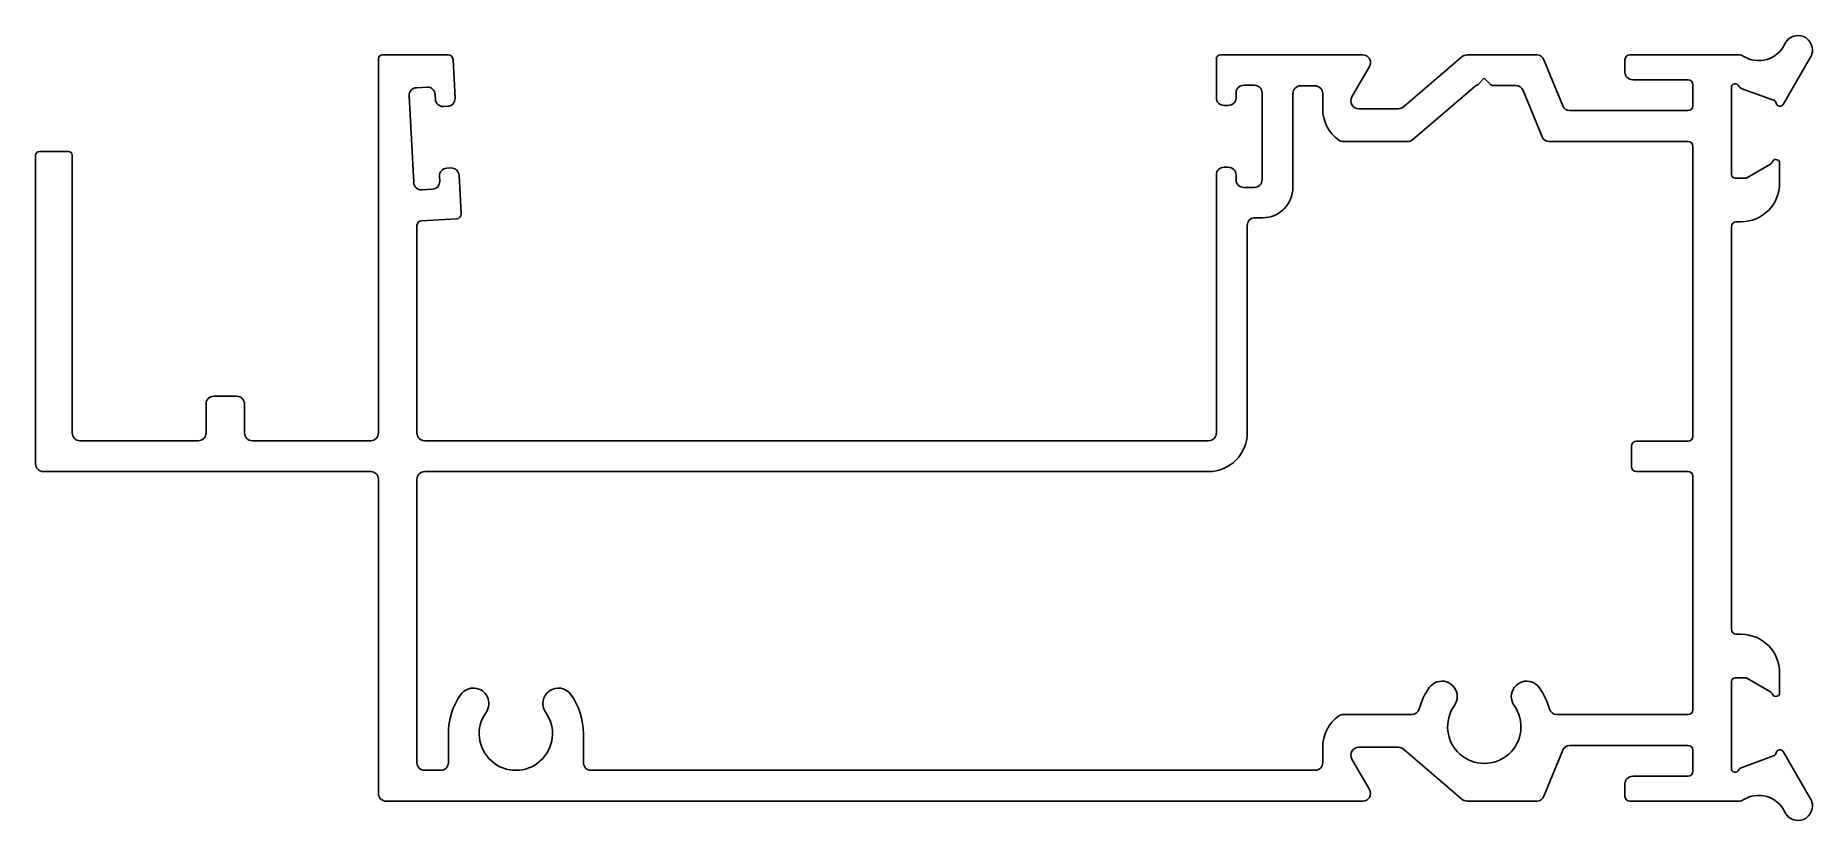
# Model space of a CAD drawing. Header units: inches. Extents: x -45.1 to 47, y -0.9 to 39.8.
import ezdxf

# ---------------------------------------------------------------- set-up
doc = ezdxf.new("R2010")
doc.units = ezdxf.units.IN
doc.header["$MEASUREMENT"] = 0
doc.layers.add('BEAD', color=152, linetype='Continuous')

msp = doc.modelspace()

# ---------------------------------------------------------------- linework, layer by layer
at = {"layer": 'BEAD', "color": 7}
for p, q in [((-23.723, 38.769), (-27.14, 38.769)), ((23.68, 38.769), (16.289, 38.769)), ((32.7, 38.769), (29.078, 38.769)), ((43.171, 38.773), (37.518, 38.773)), ((-27.34, 38.569), (-27.34, 19.169)), ((-23.368, 36.525), (-23.473, 38.532)), ((16.089, 38.569), (16.089, 36.549)), ((23.114, 36.589), (24.026, 38.169)), ((28.817, 38.673), (25.793, 36.078)), ((34.045, 36.129), (33.07, 38.52)), ((37.268, 38.523), (37.268, 37.88)), ((45.473, 36.205), (46.885, 38.65)), ((-25.369, 37.071), (-24.82, 37.099)), ((17.509, 37.199), (18.059, 37.199)), ((21.2, 37.169), (20.459, 37.169)), ((29.467, 37.122), (26.267, 34.376)), ((29.977, 37.56), (29.656, 37.239)), ((30.297, 37.239), (29.977, 37.56)), ((31.62, 37.18), (30.441, 37.18)), ((32.969, 34.529), (31.99, 36.93)), ((37.668, 37.48), (40.534, 37.48)), ((40.784, 37.23), (40.784, 36.13)), ((42.785, 32.575), (42.785, 37.075)), ((43.289, 37.037), (44.973, 36.424)), ((-25.512, 32.156), (-25.748, 36.65)), ((-24.4, 36.721), (-24.386, 36.471)), ((-23.966, 36.093), (-23.746, 36.104)), ((16.489, 36.149), (16.709, 36.149)), ((17.109, 36.549), (17.109, 36.799)), ((18.459, 36.799), (18.459, 32.299)), ((20.059, 36.769), (20.059, 31.904)), ((21.6, 35.98), (21.6, 36.769)), ((25.528, 35.98), (23.466, 35.98)), ((40.534, 35.88), (34.415, 35.88)), ((26.006, 34.28), (22.668, 34.28)), ((40.534, 34.28), (33.339, 34.28)), ((-45.11, 33.569), (-45.11, 17.569)), ((-43.41, 33.769), (-44.91, 33.769)), ((-43.21, 19.169), (-43.21, 33.569)), ((40.784, 18.989), (40.784, 34.03)), ((-24.177, 32.477), (-24.164, 32.227)), ((-23.579, 32.909), (-23.799, 32.897)), ((-23.054, 30.533), (-23.159, 32.53)), ((16.089, 32.549), (16.089, 19.169)), ((16.709, 32.949), (16.489, 32.949)), ((17.109, 32.299), (17.109, 32.549)), ((43.491, 32.375), (42.985, 32.375)), ((44.805, 33.102), (43.592, 32.402)), ((45.285, 32.121), (45.285, 33.149)), ((-24.543, 31.807), (-25.092, 31.778)), ((18.059, 31.899), (17.509, 31.899)), ((-25.34, 19.169), (-25.34, 29.925)), ((-25.103, 30.175), (-23.29, 30.27)), ((17.689, 29.929), (17.689, 19.176)), ((18.484, 30.329), (18.089, 30.329)), ((42.785, 8.983), (42.785, 29.871)), ((43.035, 30.121), (43.285, 30.121)), ((-36.275, 20.669), (-36.275, 19.169)), ((-34.675, 21.069), (-35.875, 21.069)), ((-34.275, 19.169), (-34.275, 20.669)), ((-36.675, 18.769), (-42.81, 18.769)), ((-27.74, 18.769), (-33.875, 18.769)), ((15.689, 18.769), (-24.94, 18.769)), ((37.609, 17.419), (37.609, 18.489)), ((37.859, 18.739), (40.534, 18.739)), ((-44.71, 17.169), (-27.74, 17.169)), ((-27.34, 16.769), (-27.34, 0.479)), ((-25.34, 16.769), (-25.34, 9.043)), ((15.682, 17.169), (-24.94, 17.169)), ((40.534, 17.169), (37.859, 17.169)), ((40.784, 4.823), (40.784, 16.919)), ((-25.34, 9.043), (-25.34, 2.079)), ((43.285, 8.733), (43.035, 8.733)), ((42.985, 6.479), (43.491, 6.479)), ((43.592, 6.452), (44.805, 5.752)), ((45.285, 5.706), (45.285, 6.733)), ((42.785, 1.779), (42.785, 6.279)), ((22.668, 4.573), (26.217, 4.573)), ((33.736, 4.573), (40.534, 4.573)), ((-23.715, 2.079), (-23.715, 3.579)), ((-16.715, 3.579), (-16.715, 2.079)), ((21.6, 2.079), (21.6, 2.873)), ((23.466, 2.873), (25.528, 2.873)), ((25.793, 2.775), (28.817, 0.18)), ((34.415, 2.973), (40.534, 2.973)), ((24.029, 0.679), (23.114, 2.264)), ((33.07, 0.333), (34.045, 2.724)), ((40.784, 2.723), (40.784, 1.623)), ((44.973, 2.43), (43.289, 1.817)), ((46.885, 0.204), (45.473, 2.649)), ((-24.94, 1.679), (-24.115, 1.679)), ((-16.315, 1.679), (21.2, 1.679)), ((37.268, 0.973), (37.268, 0.329)), ((40.534, 1.373), (37.668, 1.373)), ((-26.94, 0.079), (23.682, 0.079)), ((29.078, 0.083), (32.7, 0.083)), ((37.518, 0.079), (43.169, 0.079))]:
    msp.add_line(p, q, dxfattribs=at)
for centre, radius, start, end in [((46.235, 39.025), 0.75, 90, 155.02503), ((46.235, 39.025), 0.75, 360, 90), ((-27.14, 38.569), 0.2, 90, 180), ((-23.723, 38.519), 0.25, 3, 90), ((16.289, 38.569), 0.2, 90, 180), ((23.68, 38.369), 0.4, 0, 90), ((29.078, 38.369), 0.4, 90, 130.63387), ((32.7, 38.369), 0.4, 22.17321, 90), ((37.518, 38.523), 0.25, 90, 180), ((43.171, 38.367), 0.406, 57.50172, 90), ((44.196, 39.975), 1.5, 237.50172, 335.02503), ((46.235, 39.025), 0.75, 330, 360), ((23.68, 38.369), 0.4, 330, 0), ((37.668, 37.88), 0.4, 180, 270), ((-25.348, 36.671), 0.4, 93, 183), ((-24.799, 36.7), 0.4, 3, 93), ((17.509, 36.799), 0.4, 90, 180), ((18.059, 36.799), 0.4, 0, 90), ((20.459, 36.769), 0.4, 90, 180), ((21.2, 36.769), 0.4, 0, 90), ((29.732, 36.814), 0.406, 111.07458, 130.63387), ((29.513, 37.383), 0.203, 291.07458, 315), ((30.441, 37.383), 0.203, 225, 270), ((31.62, 36.78), 0.4, 22.17321, 90), ((40.534, 37.23), 0.25, 360, 90), ((42.985, 37.075), 0.2, 22.34716, 180), ((43.358, 37.228), 0.203, 202.34716, 250), ((-23.987, 36.492), 0.4, 183, 270), ((-23.987, 36.492), 0.4, 270, 273), ((-23.767, 36.504), 0.4, 273, 3), ((16.489, 36.549), 0.4, 180, 270), ((16.709, 36.549), 0.4, 270, 360), ((23.6, 35.98), 2, 180, 234.34091), ((23.466, 36.386), 0.406, 150, 270), ((25.528, 36.386), 0.406, 270, 310.63387), ((34.415, 36.28), 0.4, 202.17321, 270), ((40.534, 36.13), 0.25, 270, 0), ((44.903, 36.233), 0.203, 10.26289, 70), ((45.3, 36.305), 0.2, 190.26289, 330), ((22.668, 34.68), 0.4, 234.34091, 270), ((26.006, 34.68), 0.4, 270, 310.63387), ((33.339, 34.68), 0.4, 202.17321, 270), ((40.534, 34.03), 0.25, 360, 90), ((-44.91, 33.569), 0.2, 90, 180), ((-43.41, 33.569), 0.2, 0, 90), ((44.703, 33.278), 0.203, 300, 341.23746), ((45.085, 33.149), 0.2, 90, 161.23746), ((45.085, 33.149), 0.2, 360, 90), ((-23.778, 32.498), 0.4, 93, 183), ((-23.558, 32.509), 0.4, 3, 93), ((16.489, 32.549), 0.4, 90, 180), ((16.709, 32.549), 0.4, 0, 90), ((17.509, 32.299), 0.4, 180, 270), ((18.059, 32.299), 0.4, 270, 0), ((42.985, 32.575), 0.2, 180, 270), ((43.491, 32.578), 0.203, 270, 300), ((-25.113, 32.177), 0.4, 183, 273), ((-24.564, 32.206), 0.4, 273, 3), ((18.484, 31.904), 1.575, 270, 360), ((43.285, 32.121), 2, 270, 0), ((-23.304, 30.52), 0.25, 273, 3), ((-25.09, 29.925), 0.25, 93, 180), ((18.089, 29.929), 0.4, 90, 180), ((43.035, 29.871), 0.25, 90, 180), ((-35.875, 20.669), 0.4, 90, 180), ((-34.675, 20.669), 0.4, 360, 90), ((-42.81, 19.169), 0.4, 180, 270), ((-36.675, 19.169), 0.4, 270, 360), ((-33.875, 19.169), 0.4, 180, 270), ((-27.74, 19.169), 0.4, 270, 0), ((-24.94, 19.169), 0.4, 180, 270), ((15.682, 19.176), 2.007, 270, 0), ((15.689, 19.169), 0.4, 270, 0), ((37.859, 18.489), 0.25, 90, 180), ((40.534, 18.989), 0.25, 270, 0), ((-44.71, 17.569), 0.4, 180, 270), ((-27.74, 16.769), 0.4, 0, 90), ((-24.94, 16.769), 0.4, 90, 180), ((37.859, 17.419), 0.25, 180, 270), ((40.534, 16.919), 0.25, 360, 90), ((43.035, 8.983), 0.25, 180, 270), ((43.285, 6.733), 2, 0, 90), ((42.985, 6.279), 0.2, 90, 180), ((43.491, 6.276), 0.203, 60, 90), ((-20.215, 3.579), 3.5, 144.56906, 180), ((-22.415, 5.145), 0.8, 324.56906, 144.56906), ((-18.015, 5.145), 0.8, 35.43094, 215.43094), ((-20.215, 3.579), 3.5, 360, 35.43094), ((29.977, 3.936), 3.5, 144.56906, 164.5792), ((27.777, 5.502), 0.8, 360, 144.56906), ((32.177, 5.502), 0.8, 35.43094, 180), ((29.977, 3.936), 3.5, 15.4208, 35.43094), ((44.703, 5.576), 0.203, 18.76254, 60), ((45.085, 5.706), 0.2, 198.76254, 270), ((45.085, 5.706), 0.2, 270, 0), ((-20.215, 3.579), 1.9, 144.56906, 35.43094), ((26.217, 4.973), 0.4, 270, 344.5792), ((29.977, 3.936), 1.9, 144.56906, 35.43094), ((27.777, 5.502), 0.8, 324.56906, 0), ((32.177, 5.502), 0.8, 180, 215.43094), ((33.736, 4.973), 0.4, 195.4208, 270), ((40.534, 4.823), 0.25, 270, 0), ((23.6, 2.873), 2, 125.65909, 180), ((22.668, 4.173), 0.4, 90, 125.65909), ((23.466, 2.467), 0.406, 90, 210), ((25.528, 2.467), 0.406, 49.36613, 90), ((34.415, 2.573), 0.4, 90, 157.82679), ((40.534, 2.723), 0.25, 0, 90), ((-24.94, 2.079), 0.4, 180, 270), ((-24.115, 2.079), 0.4, 270, 360), ((-16.315, 2.079), 0.4, 180, 270), ((21.2, 2.079), 0.4, 270, 360), ((44.903, 2.621), 0.203, 290, 349.73711), ((45.3, 2.549), 0.2, 30, 169.73711), ((37.668, 0.973), 0.4, 90, 180), ((40.534, 1.623), 0.25, 270, 360), ((42.985, 1.779), 0.2, 180, 337.65284), ((43.358, 1.626), 0.203, 110, 157.65284), ((-26.94, 0.479), 0.4, 180, 270), ((23.682, 0.479), 0.4, 270, 30), ((29.078, 0.483), 0.4, 229.36613, 270), ((32.7, 0.483), 0.4, 270, 337.82679), ((37.518, 0.329), 0.25, 180, 270), ((43.169, 0.486), 0.406, 270, 302.58054), ((44.196, -1.121), 1.5, 24.97497, 122.58054), ((46.235, -0.171), 0.75, 360, 30), ((46.235, -0.171), 0.75, 204.97497, 270), ((46.235, -0.171), 0.75, 270, 0)]:
    msp.add_arc(centre, radius, start, end, dxfattribs=at)

doc.saveas('drawing.dxf')
